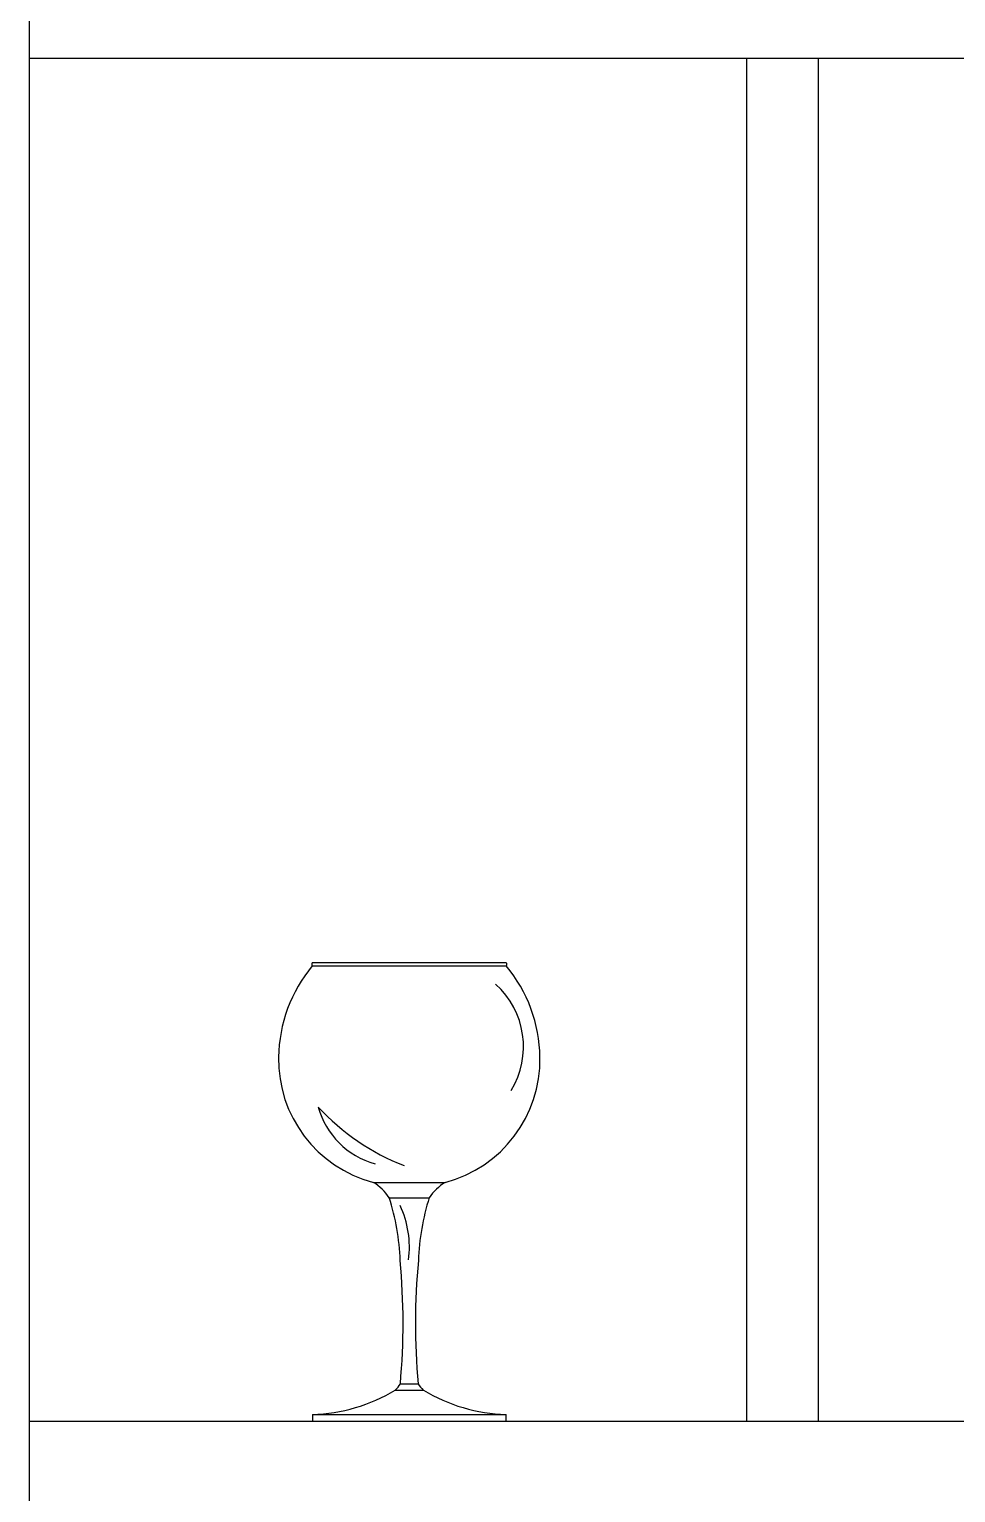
# Model space of a CAD drawing. Header units: millimetres. Extents: x 204800 to 233555, y -2285 to 8522.
# Drawn here: x 224986.6 to 225244.9, y 412.2 to 820.3 of the extents above; entities that cross this region are included whole.
import ezdxf

# ---------------------------------------------------------------- set-up
doc = ezdxf.new("R2010")
doc.units = ezdxf.units.MM
for name, color, linetype in [('DIM【标注】', 66, 'Continuous'), ('中线', 90, 'Continuous'), ('家具内线', 8, 'Continuous'), ('家具外线', 4, 'Continuous')]:
    doc.layers.add(name, color=color, linetype=linetype)

# ---------------------------------------------------------------- blocks, each defined once
blk = doc.blocks.new('MK-ZS-0236')
at = {"layer": '中线', "color": 251}
for p, q in [((79626.08, 5419.64), (79572.01, 5419.64)), ((79572.05, 5293.64), (79572.05, 5291.84)), ((79626.05, 5291.84), (79626.05, 5293.64)), ((79572.05, 5291.84), (79626.05, 5291.84))]:
    blk.add_line(p, q, dxfattribs=at)
for centre, radius, start, end in [((79572.5, 5419.19), 0.666, 137.5296, 222.4704), ((79625.59, 5419.19), 0.666, 317.5296, 42.4704), ((79603.06, 5392.8), 40.46, 140.1216, 179.2874), ((79595.03, 5392.8), 40.46, 0.7126, 39.8784), ((79598, 5392.64), 35.4, 178.9279, 255.3402), ((79600.09, 5392.64), 35.4, 284.6598, 1.0721), ((79580.4, 5344.98), 15.95, 34.9716, 57.1762), ((79617.69, 5344.98), 15.95, 122.8238, 145.0284), ((79531.05, 5334.24), 65.51, 2.1076, 17.6726), ((79667.04, 5334.24), 65.51, 162.3274, 177.8924), ((79408.29, 5319.17), 189.03, 354.8579, 5.3059), ((79789.8, 5319.17), 189.03, 174.6941, 185.1421), ((79590.7, 5305.61), 6.77, 310.8049, 330.0109), ((79607.39, 5305.61), 6.77, 209.9891, 229.1951), ((79570.55, 5341.02), 47.41, 271.8133, 301.2283), ((79627.55, 5341.02), 47.41, 238.7717, 268.1867)]:
    blk.add_arc(centre, radius, start, end, dxfattribs=at)
at = {"layer": '家具内线', "color": 251}
for p, q in [((79572.01, 5418.74), (79626.08, 5418.74)), ((79589.04, 5358.39), (79609.05, 5358.39)), ((79593.47, 5354.12), (79604.63, 5354.12)), ((79596.56, 5302.22), (79601.53, 5302.22)), ((79595.12, 5300.48), (79602.97, 5300.48)), ((79572.05, 5293.64), (79626.05, 5293.64))]:
    blk.add_line(p, q, dxfattribs=at)
for centre, radius, start, end in [((79607.53, 5396.27), 23.37, 328.339, 48.1102), ((79620.86, 5422.97), 64.25, 222.7223, 248.7807), ((79595.72, 5385.63), 22.93, 195.8022, 254.2359), ((79572.18, 5340.36), 26.9, 352.3056, 25.4674)]:
    blk.add_arc(centre, radius, start, end, dxfattribs=at)

msp = doc.modelspace()

# ---------------------------------------------------------------- linework, layer by layer
at = {"layer": 'DIM【标注】', "color": 4, "ltscale": 6}
for p, q in [((224986.59, 1632.24), (224986.59, -567.76)), ((224986.59, 812.24), (225571.59, 812.24)), ((225186.59, 812.24), (225186.59, 432.24)), ((225206.59, 812.24), (225206.59, 432.24)), ((224986.59, 432.24), (225571.59, 432.24))]:
    msp.add_line(p, q, dxfattribs=at)

# ---------------------------------------------------------------- block references
at = {"layer": '家具外线'}
msp.add_blockref('MK-ZS-0236', (145493.5, -4859.6), dxfattribs=at)

doc.saveas('drawing.dxf')
